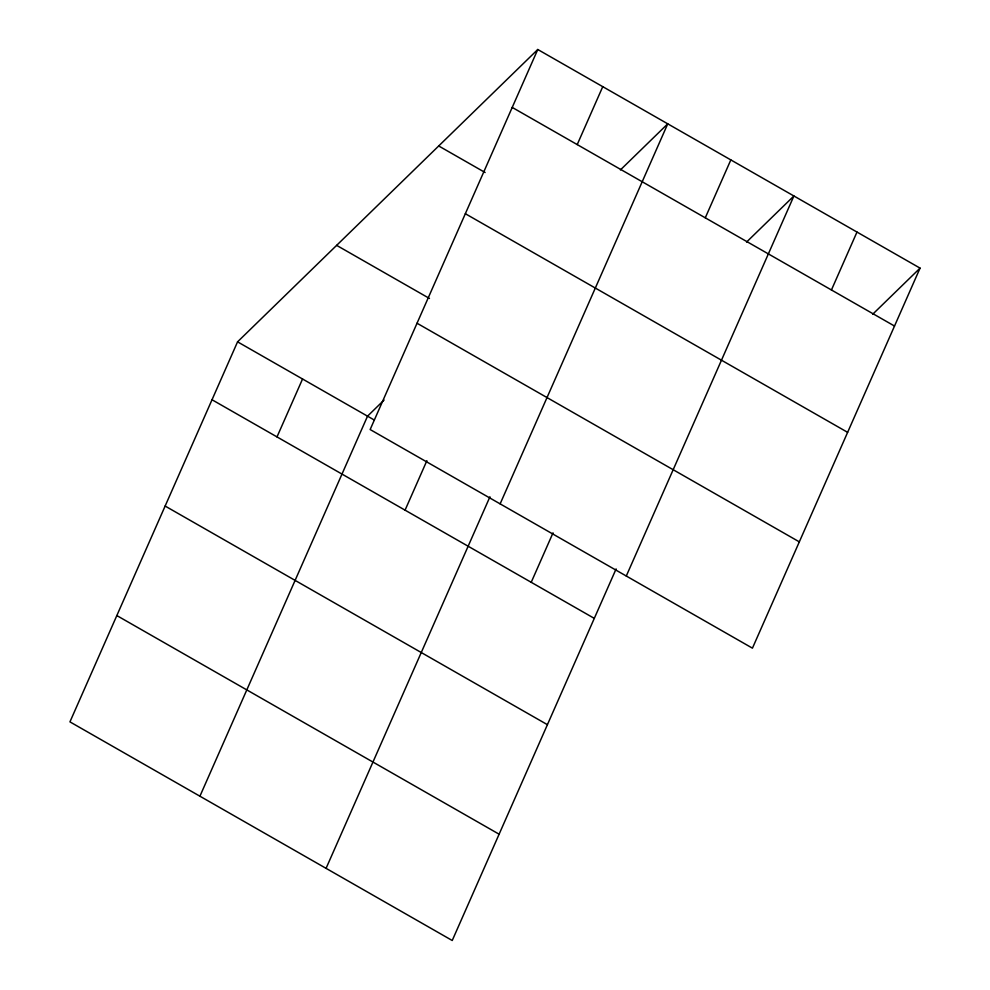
<?xml version="1.0" encoding="UTF-8"?>
<svg xmlns="http://www.w3.org/2000/svg" width="990" height="990" viewBox="0 0 990 990"><rect width="100%" height="100%" fill="white"/><g stroke="black" fill="none" stroke-linecap="round" stroke-linejoin="round"><path stroke-width="1.49" d="M537.768 49.5L370.149 429.536L752.437 648.165L920.057 268.129L537.768 49.5L237.563 341.835L69.944 721.871L452.232 940.5L616.102 568.928M277.002 436.912L302.556 378.997M199.918 796.207L367.538 416.159L384.046 400.084M405.071 510.147L426.876 460.709M577.22 144.577L602.761 86.662M326.069 868.354L489.951 496.782M500.136 503.873L667.743 123.837L620.421 169.921M531.222 582.306L553.026 532.855M705.276 217.825L730.83 159.91M626.286 576.019L793.906 195.983L746.571 242.067M831.439 289.971L856.981 232.056M872.722 314.214L920.057 268.129M512.226 107.415L894.515 326.044M438.706 145.963L485.125 172.52M465.35 213.716L847.626 432.345M336.637 245.359L429.474 298.46M417.038 323.235L799.326 541.864M237.563 341.835L374.245 420.007M212.021 399.75L594.297 618.379M165.132 506.051L547.421 724.68M116.832 615.57L499.108 834.199"/></g></svg>
